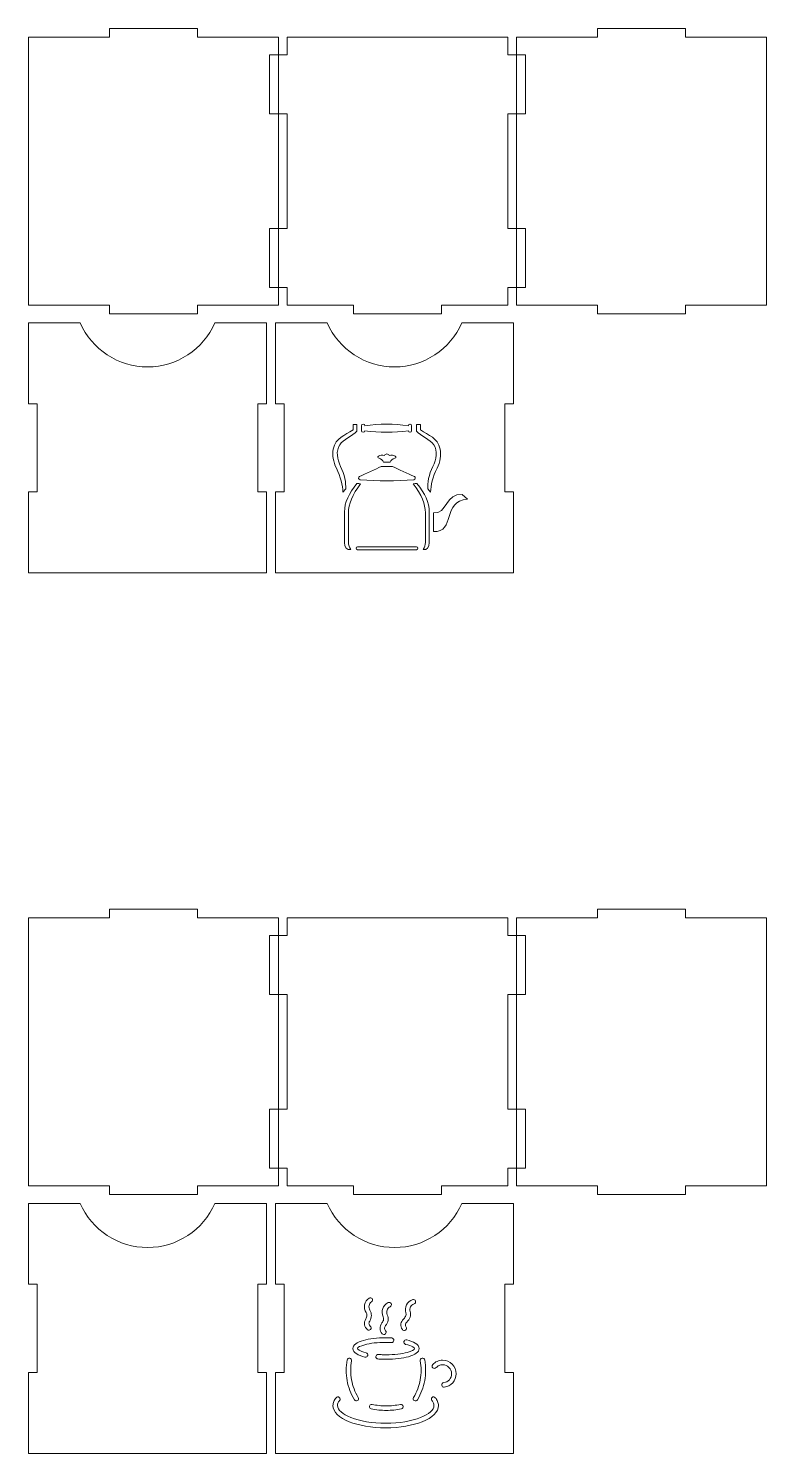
# Model space of a CAD drawing. Header units: millimetres. Extents: x -588 to 588, y -242 to 242.
# Drawn here: x 337.1 to 588.1, y -242.1 to 242.1 of the extents above; entities that cross this region are included whole.
import ezdxf

# ---------------------------------------------------------------- set-up
doc = ezdxf.new("R2010")
doc.units = ezdxf.units.MM
doc.header["$MEASUREMENT"] = 0
doc.layers.add('Layer 1', color=7, linetype='Continuous')

msp = doc.modelspace()

# ---------------------------------------------------------------- linework, layer by layer
at = {"layer": 'Layer 1', "color": 250, "lineweight": 20}
for points, knots in [([(419.1223, 154.1297), (419.1223, 154.1297), (419.1223, 174.1297), (419.1223, 174.1297), (419.1223, 174.1297), (419.1223, 174.1297), (422.1223, 174.1297), (422.1223, 174.1297), (422.1223, 174.1297), (422.1223, 174.1297), (422.1223, 213.1297), (422.1223, 213.1297), (422.1223, 213.1297), (422.1223, 213.1297), (419.1223, 213.1297), (419.1223, 213.1297), (419.1223, 213.1297), (419.1223, 213.1297), (419.1223, 233.1297), (419.1223, 233.1297), (419.1223, 233.1297), (419.1223, 233.1297), (422.1223, 233.1297), (422.1223, 233.1297), (422.1223, 233.1297), (422.1223, 233.1297), (422.1223, 239.1297), (422.1223, 239.1297), (422.1223, 239.1297), (422.1223, 239.1297), (394.6223, 239.1297), (394.6223, 239.1297), (394.6223, 239.1297), (394.6223, 239.1297), (394.6223, 242.1297), (394.6223, 242.1297), (394.6223, 242.1297), (394.6223, 242.1297), (364.6223, 242.1297), (364.6223, 242.1297), (364.6223, 242.1297), (364.6223, 242.1297), (364.6223, 239.1297), (364.6223, 239.1297), (364.6223, 239.1297), (364.6223, 239.1297), (337.1223, 239.1297), (337.1223, 239.1297), (337.1223, 239.1297), (337.1223, 239.1297), (337.1223, 148.1297), (337.1223, 148.1297), (337.1223, 148.1297), (337.1223, 148.1297), (364.6223, 148.1297), (364.6223, 148.1297), (364.6223, 148.1297), (364.6223, 148.1297), (364.6223, 145.1297), (364.6223, 145.1297), (364.6223, 145.1297), (364.6223, 145.1297), (394.6223, 145.1297), (394.6223, 145.1297), (394.6223, 145.1297), (394.6223, 145.1297), (394.6223, 148.1297), (394.6223, 148.1297), (394.6223, 148.1297), (394.6223, 148.1297), (422.1223, 148.1297), (422.1223, 148.1297), (422.1223, 148.1297), (422.1223, 148.1297), (422.1223, 154.1297), (422.1223, 154.1297), (422.1223, 154.1297), (422.1223, 154.1297), (419.1223, 154.1297), (419.1223, 154.1297)], [0, 0, 0, 0, 0.04761905, 0.04761905, 0.04761905, 0.04761905, 0.0952381, 0.0952381, 0.0952381, 0.0952381, 0.14285714, 0.14285714, 0.14285714, 0.14285714, 0.19047619, 0.19047619, 0.19047619, 0.19047619, 0.23809524, 0.23809524, 0.23809524, 0.23809524, 0.28571429, 0.28571429, 0.28571429, 0.28571429, 0.33333333, 0.33333333, 0.33333333, 0.33333333, 0.38095238, 0.38095238, 0.38095238, 0.38095238, 0.42857143, 0.42857143, 0.42857143, 0.42857143, 0.47619048, 0.47619048, 0.47619048, 0.47619048, 0.52380952, 0.52380952, 0.52380952, 0.52380952, 0.57142857, 0.57142857, 0.57142857, 0.57142857, 0.61904762, 0.61904762, 0.61904762, 0.61904762, 0.66666667, 0.66666667, 0.66666667, 0.66666667, 0.71428571, 0.71428571, 0.71428571, 0.71428571, 0.76190476, 0.76190476, 0.76190476, 0.76190476, 0.80952381, 0.80952381, 0.80952381, 0.80952381, 0.85714286, 0.85714286, 0.85714286, 0.85714286, 0.9047619, 0.9047619, 0.9047619, 0.9047619, 1, 1, 1, 1]), ([(506.1223, 154.1297), (506.1223, 154.1297), (506.1223, 174.1297), (506.1223, 174.1297), (506.1223, 174.1297), (506.1223, 174.1297), (503.1223, 174.1297), (503.1223, 174.1297), (503.1223, 174.1297), (503.1223, 174.1297), (503.1223, 213.1297), (503.1223, 213.1297), (503.1223, 213.1297), (503.1223, 213.1297), (506.1223, 213.1297), (506.1223, 213.1297), (506.1223, 213.1297), (506.1223, 213.1297), (506.1223, 233.1297), (506.1223, 233.1297), (506.1223, 233.1297), (506.1223, 233.1297), (503.1223, 233.1297), (503.1223, 233.1297), (503.1223, 233.1297), (503.1223, 233.1297), (503.1223, 239.1297), (503.1223, 239.1297), (503.1223, 239.1297), (503.1223, 239.1297), (530.6223, 239.1297), (530.6223, 239.1297), (530.6223, 239.1297), (530.6223, 239.1297), (530.6223, 242.1297), (530.6223, 242.1297), (530.6223, 242.1297), (530.6223, 242.1297), (560.6223, 242.1297), (560.6223, 242.1297), (560.6223, 242.1297), (560.6223, 242.1297), (560.6223, 239.1297), (560.6223, 239.1297), (560.6223, 239.1297), (560.6223, 239.1297), (588.1223, 239.1297), (588.1223, 239.1297), (588.1223, 239.1297), (588.1223, 239.1297), (588.1223, 148.1297), (588.1223, 148.1297), (588.1223, 148.1297), (588.1223, 148.1297), (560.6223, 148.1297), (560.6223, 148.1297), (560.6223, 148.1297), (560.6223, 148.1297), (560.6223, 145.1297), (560.6223, 145.1297), (560.6223, 145.1297), (560.6223, 145.1297), (530.6223, 145.1297), (530.6223, 145.1297), (530.6223, 145.1297), (530.6223, 145.1297), (530.6223, 148.1297), (530.6223, 148.1297), (530.6223, 148.1297), (530.6223, 148.1297), (503.1223, 148.1297), (503.1223, 148.1297), (503.1223, 148.1297), (503.1223, 148.1297), (503.1223, 154.1297), (503.1223, 154.1297), (503.1223, 154.1297), (503.1223, 154.1297), (506.1223, 154.1297), (506.1223, 154.1297)], [0, 0, 0, 0, 0.04761905, 0.04761905, 0.04761905, 0.04761905, 0.0952381, 0.0952381, 0.0952381, 0.0952381, 0.14285714, 0.14285714, 0.14285714, 0.14285714, 0.19047619, 0.19047619, 0.19047619, 0.19047619, 0.23809524, 0.23809524, 0.23809524, 0.23809524, 0.28571429, 0.28571429, 0.28571429, 0.28571429, 0.33333333, 0.33333333, 0.33333333, 0.33333333, 0.38095238, 0.38095238, 0.38095238, 0.38095238, 0.42857143, 0.42857143, 0.42857143, 0.42857143, 0.47619048, 0.47619048, 0.47619048, 0.47619048, 0.52380952, 0.52380952, 0.52380952, 0.52380952, 0.57142857, 0.57142857, 0.57142857, 0.57142857, 0.61904762, 0.61904762, 0.61904762, 0.61904762, 0.66666667, 0.66666667, 0.66666667, 0.66666667, 0.71428571, 0.71428571, 0.71428571, 0.71428571, 0.76190476, 0.76190476, 0.76190476, 0.76190476, 0.80952381, 0.80952381, 0.80952381, 0.80952381, 0.85714286, 0.85714286, 0.85714286, 0.85714286, 0.9047619, 0.9047619, 0.9047619, 0.9047619, 1, 1, 1, 1]), ([(500.1223, 239.1297), (500.1223, 239.1297), (425.1223, 239.1297), (425.1223, 239.1297), (425.1223, 239.1297), (425.1223, 239.1297), (425.1223, 233.1297), (425.1223, 233.1297), (425.1223, 233.1297), (425.1223, 233.1297), (422.1223, 233.1297), (422.1223, 233.1297), (422.1223, 233.1297), (422.1223, 233.1297), (422.1223, 213.1297), (422.1223, 213.1297), (422.1223, 213.1297), (422.1223, 213.1297), (425.1223, 213.1297), (425.1223, 213.1297), (425.1223, 213.1297), (425.1223, 213.1297), (425.1223, 174.1297), (425.1223, 174.1297), (425.1223, 174.1297), (425.1223, 174.1297), (422.1223, 174.1297), (422.1223, 174.1297), (422.1223, 174.1297), (422.1223, 174.1297), (422.1223, 154.1297), (422.1223, 154.1297), (422.1223, 154.1297), (422.1223, 154.1297), (425.1223, 154.1297), (425.1223, 154.1297), (425.1223, 154.1297), (425.1223, 154.1297), (425.1223, 148.1297), (425.1223, 148.1297), (425.1223, 148.1297), (425.1223, 148.1297), (447.6223, 148.1297), (447.6223, 148.1297), (447.6223, 148.1297), (447.6223, 148.1297), (447.6223, 145.1297), (447.6223, 145.1297), (447.6223, 145.1297), (447.6223, 145.1297), (477.6223, 145.1297), (477.6223, 145.1297), (477.6223, 145.1297), (477.6223, 145.1297), (477.6223, 148.1297), (477.6223, 148.1297), (477.6223, 148.1297), (477.6223, 148.1297), (500.1223, 148.1297), (500.1223, 148.1297), (500.1223, 148.1297), (500.1223, 148.1297), (500.1223, 154.1297), (500.1223, 154.1297), (500.1223, 154.1297), (500.1223, 154.1297), (503.1223, 154.1297), (503.1223, 154.1297), (503.1223, 154.1297), (503.1223, 154.1297), (503.1223, 174.1297), (503.1223, 174.1297), (503.1223, 174.1297), (503.1223, 174.1297), (500.1223, 174.1297), (500.1223, 174.1297), (500.1223, 174.1297), (500.1223, 174.1297), (500.1223, 213.1297), (500.1223, 213.1297), (500.1223, 213.1297), (500.1223, 213.1297), (503.1223, 213.1297), (503.1223, 213.1297), (503.1223, 213.1297), (503.1223, 213.1297), (503.1223, 233.1297), (503.1223, 233.1297), (503.1223, 233.1297), (503.1223, 233.1297), (500.1223, 233.1297), (500.1223, 233.1297), (500.1223, 233.1297), (500.1223, 233.1297), (500.1223, 239.1297), (500.1223, 239.1297)], [0, 0, 0, 0, 0.04, 0.04, 0.04, 0.04, 0.08, 0.08, 0.08, 0.08, 0.12, 0.12, 0.12, 0.12, 0.16, 0.16, 0.16, 0.16, 0.2, 0.2, 0.2, 0.2, 0.24, 0.24, 0.24, 0.24, 0.28, 0.28, 0.28, 0.28, 0.32, 0.32, 0.32, 0.32, 0.36, 0.36, 0.36, 0.36, 0.4, 0.4, 0.4, 0.4, 0.44, 0.44, 0.44, 0.44, 0.48, 0.48, 0.48, 0.48, 0.52, 0.52, 0.52, 0.52, 0.56, 0.56, 0.56, 0.56, 0.6, 0.6, 0.6, 0.6, 0.64, 0.64, 0.64, 0.64, 0.68, 0.68, 0.68, 0.68, 0.72, 0.72, 0.72, 0.72, 0.76, 0.76, 0.76, 0.76, 0.8, 0.8, 0.8, 0.8, 0.84, 0.84, 0.84, 0.84, 0.88, 0.88, 0.88, 0.88, 0.92, 0.92, 0.92, 0.92, 1, 1, 1, 1]), ([(415.1223, 114.6297), (415.1223, 114.6297), (415.1223, 84.6297), (415.1223, 84.6297), (415.1223, 84.6297), (415.1223, 84.6297), (418.1223, 84.6297), (418.1223, 84.6297), (418.1223, 84.6297), (418.1223, 84.6297), (418.1223, 57.1297), (418.1223, 57.1297), (418.1223, 57.1297), (418.1223, 57.1297), (337.1223, 57.1297), (337.1223, 57.1297), (337.1223, 57.1297), (337.1223, 57.1297), (337.1223, 84.6297), (337.1223, 84.6297), (337.1223, 84.6297), (337.1223, 84.6297), (340.1223, 84.6297), (340.1223, 84.6297), (340.1223, 84.6297), (340.1223, 84.6297), (340.1223, 114.6297), (340.1223, 114.6297), (340.1223, 114.6297), (340.1223, 114.6297), (337.1223, 114.6297), (337.1223, 114.6297), (337.1223, 114.6297), (337.1223, 114.6297), (337.1223, 142.1297), (337.1223, 142.1297), (337.1223, 142.1297), (337.1223, 142.1297), (354.7094, 142.1297), (354.7094, 142.1297), (354.7094, 142.1297), (358.6856, 133.019), (367.6817, 127.1297), (377.6223, 127.1297), (377.6223, 127.1297), (387.5629, 127.1297), (396.559, 133.019), (400.5352, 142.1297), (400.5352, 142.1297), (400.5352, 142.1297), (418.1223, 142.1297), (418.1223, 142.1297), (418.1223, 142.1297), (418.1223, 142.1297), (418.1223, 114.6297), (418.1223, 114.6297), (418.1223, 114.6297), (418.1223, 114.6297), (415.1223, 114.6297), (415.1223, 114.6297)], [0, 0, 0, 0, 0.0625, 0.0625, 0.0625, 0.0625, 0.125, 0.125, 0.125, 0.125, 0.1875, 0.1875, 0.1875, 0.1875, 0.25, 0.25, 0.25, 0.25, 0.3125, 0.3125, 0.3125, 0.3125, 0.375, 0.375, 0.375, 0.375, 0.4375, 0.4375, 0.4375, 0.4375, 0.5, 0.5, 0.5, 0.5, 0.5625, 0.5625, 0.5625, 0.5625, 0.625, 0.625, 0.625, 0.625, 0.6875, 0.6875, 0.6875, 0.6875, 0.75, 0.75, 0.75, 0.75, 0.8125, 0.8125, 0.8125, 0.8125, 0.875, 0.875, 0.875, 0.875, 1, 1, 1, 1]), ([(424.1223, 84.6297), (424.1223, 84.6297), (424.1223, 114.6297), (424.1223, 114.6297), (424.1223, 114.6297), (424.1223, 114.6297), (421.1223, 114.6297), (421.1223, 114.6297), (421.1223, 114.6297), (421.1223, 114.6297), (421.1223, 142.1297), (421.1223, 142.1297), (421.1223, 142.1297), (421.1223, 142.1297), (438.7094, 142.1297), (438.7094, 142.1297), (438.7094, 142.1297), (442.6856, 133.019), (451.6817, 127.1297), (461.6223, 127.1297), (461.6223, 127.1297), (471.5629, 127.1297), (480.559, 133.019), (484.5352, 142.1297), (484.5352, 142.1297), (484.5352, 142.1297), (502.1223, 142.1297), (502.1223, 142.1297), (502.1223, 142.1297), (502.1223, 142.1297), (502.1223, 114.6297), (502.1223, 114.6297), (502.1223, 114.6297), (502.1223, 114.6297), (499.1223, 114.6297), (499.1223, 114.6297), (499.1223, 114.6297), (499.1223, 114.6297), (499.1223, 84.6297), (499.1223, 84.6297), (499.1223, 84.6297), (499.1223, 84.6297), (502.1223, 84.6297), (502.1223, 84.6297), (502.1223, 84.6297), (502.1223, 84.6297), (502.1223, 57.1297), (502.1223, 57.1297), (502.1223, 57.1297), (502.1223, 57.1297), (421.1223, 57.1297), (421.1223, 57.1297), (421.1223, 57.1297), (421.1223, 57.1297), (421.1223, 84.6297), (421.1223, 84.6297), (421.1223, 84.6297), (421.1223, 84.6297), (424.1223, 84.6297), (424.1223, 84.6297)], [0, 0, 0, 0, 0.0625, 0.0625, 0.0625, 0.0625, 0.125, 0.125, 0.125, 0.125, 0.1875, 0.1875, 0.1875, 0.1875, 0.25, 0.25, 0.25, 0.25, 0.3125, 0.3125, 0.3125, 0.3125, 0.375, 0.375, 0.375, 0.375, 0.4375, 0.4375, 0.4375, 0.4375, 0.5, 0.5, 0.5, 0.5, 0.5625, 0.5625, 0.5625, 0.5625, 0.625, 0.625, 0.625, 0.625, 0.6875, 0.6875, 0.6875, 0.6875, 0.75, 0.75, 0.75, 0.75, 0.8125, 0.8125, 0.8125, 0.8125, 0.875, 0.875, 0.875, 0.875, 1, 1, 1, 1]), ([(448.8278, 107.5278), (448.8278, 107.5278), (447.5178, 107.5278), (447.5178, 107.5278), (447.5178, 107.5278), (447.5178, 107.5278), (447.5178, 105.7968), (447.5178, 105.7968), (447.5178, 105.7968), (444.7484, 103.7179), (441.6305, 103.2321), (440.7828, 99.1929), (440.7828, 99.1929), (440.357, 97.1637), (440.7581, 94.8323), (441.8412, 92.718), (441.8412, 92.718), (443.361, 89.7513), (443.9443, 86.9477), (444.0452, 84.5256), (444.0452, 84.5256), (444.0452, 84.5256), (445.0018, 85.6952), (445.0018, 85.6952), (445.0018, 85.6952), (445.1616, 87.6185), (444.6478, 90.5262), (443.2709, 93.3159), (443.2709, 93.3159), (442.0678, 95.7533), (441.6308, 98.4951), (442.9548, 100.6458), (442.9548, 100.6458), (444.0883, 102.4872), (447.4045, 103.7003), (448.8278, 105.2614), (448.8278, 105.2614), (448.8278, 105.2614), (448.8278, 107.5278), (448.8278, 107.5278)], [0, 0, 0, 0, 0.09090909, 0.09090909, 0.09090909, 0.09090909, 0.18181818, 0.18181818, 0.18181818, 0.18181818, 0.27272727, 0.27272727, 0.27272727, 0.27272727, 0.36363636, 0.36363636, 0.36363636, 0.36363636, 0.45454545, 0.45454545, 0.45454545, 0.45454545, 0.54545455, 0.54545455, 0.54545455, 0.54545455, 0.63636364, 0.63636364, 0.63636364, 0.63636364, 0.72727273, 0.72727273, 0.72727273, 0.72727273, 0.81818182, 0.81818182, 0.81818182, 0.81818182, 1, 1, 1, 1]), ([(451.5099, 107.1536), (451.5056, 107.4309), (451.2774, 107.6564), (450.9992, 107.6564), (450.9992, 107.6564), (450.9992, 107.6564), (450.8979, 107.6564), (450.8979, 107.6564), (450.8979, 107.6564), (450.6169, 107.6564), (450.3871, 107.4265), (450.3871, 107.1455), (450.3871, 107.1455), (450.3871, 107.1455), (450.3871, 105.415), (450.3871, 105.415), (450.3871, 105.415), (450.3871, 105.134), (450.6169, 104.9041), (450.8979, 104.9041), (450.8979, 104.9041), (450.8979, 104.9041), (450.9992, 104.9041), (450.9992, 104.9041), (450.9992, 104.9041), (451.2774, 104.9041), (451.5056, 105.1297), (451.51, 105.407), (451.51, 105.407), (456.422, 104.7365), (461.4025, 104.7365), (466.3146, 105.407), (466.3146, 105.407), (466.3189, 105.1297), (466.5471, 104.9041), (466.8253, 104.9041), (466.8253, 104.9041), (466.8253, 104.9041), (466.9266, 104.9041), (466.9266, 104.9041), (466.9266, 104.9041), (467.2075, 104.9041), (467.4374, 105.134), (467.4374, 105.415), (467.4374, 105.415), (467.4374, 105.415), (467.4374, 107.1455), (467.4374, 107.1455), (467.4374, 107.1455), (467.4374, 107.4265), (467.2075, 107.6564), (466.9266, 107.6564), (466.9266, 107.6564), (466.9266, 107.6564), (466.8253, 107.6564), (466.8253, 107.6564), (466.8253, 107.6564), (466.5471, 107.6564), (466.3189, 107.4309), (466.3145, 107.1536), (466.3145, 107.1536), (461.4025, 107.824), (456.422, 107.824), (451.5099, 107.1536)], [0, 0, 0, 0, 0.05882353, 0.05882353, 0.05882353, 0.05882353, 0.11764706, 0.11764706, 0.11764706, 0.11764706, 0.17647059, 0.17647059, 0.17647059, 0.17647059, 0.23529412, 0.23529412, 0.23529412, 0.23529412, 0.29411765, 0.29411765, 0.29411765, 0.29411765, 0.35294118, 0.35294118, 0.35294118, 0.35294118, 0.41176471, 0.41176471, 0.41176471, 0.41176471, 0.47058824, 0.47058824, 0.47058824, 0.47058824, 0.52941176, 0.52941176, 0.52941176, 0.52941176, 0.58823529, 0.58823529, 0.58823529, 0.58823529, 0.64705882, 0.64705882, 0.64705882, 0.64705882, 0.70588235, 0.70588235, 0.70588235, 0.70588235, 0.76470588, 0.76470588, 0.76470588, 0.76470588, 0.82352941, 0.82352941, 0.82352941, 0.82352941, 0.88235294, 0.88235294, 0.88235294, 0.88235294, 1, 1, 1, 1]), ([(469.0878, 107.5278), (469.0878, 107.5278), (469.0878, 105.2614), (469.0878, 105.2614), (469.0878, 105.2614), (470.5111, 103.7003), (473.8273, 102.4872), (474.9608, 100.6458), (474.9608, 100.6458), (476.2847, 98.4951), (475.8477, 95.7533), (474.6447, 93.3159), (474.6447, 93.3159), (473.2677, 90.5262), (472.7539, 87.6185), (472.9137, 85.6952), (472.9137, 85.6952), (472.9137, 85.6952), (473.8703, 84.5256), (473.8703, 84.5256), (473.8703, 84.5256), (473.9712, 86.9477), (474.5546, 89.7513), (476.0743, 92.718), (476.0743, 92.718), (477.1574, 94.8323), (477.5585, 97.1637), (477.1327, 99.1929), (477.1327, 99.1929), (476.285, 103.2321), (473.1671, 103.7179), (470.3977, 105.7968), (470.3977, 105.7968), (470.3977, 105.7968), (470.3977, 107.5278), (470.3977, 107.5278), (470.3977, 107.5278), (470.3977, 107.5278), (469.0878, 107.5278), (469.0878, 107.5278)], [0, 0, 0, 0, 0.09090909, 0.09090909, 0.09090909, 0.09090909, 0.18181818, 0.18181818, 0.18181818, 0.18181818, 0.27272727, 0.27272727, 0.27272727, 0.27272727, 0.36363636, 0.36363636, 0.36363636, 0.36363636, 0.45454545, 0.45454545, 0.45454545, 0.45454545, 0.54545455, 0.54545455, 0.54545455, 0.54545455, 0.63636364, 0.63636364, 0.63636364, 0.63636364, 0.72727273, 0.72727273, 0.72727273, 0.72727273, 0.81818182, 0.81818182, 0.81818182, 0.81818182, 1, 1, 1, 1]), ([(461.8233, 96.804), (461.2828, 97.1936), (460.6548, 97.3186), (459.7855, 96.9912), (459.7855, 96.9912), (459.6789, 97.3261), (459.3677, 97.5536), (459.0162, 97.5536), (459.0162, 97.5536), (458.6646, 97.5536), (458.3534, 97.3261), (458.2468, 96.9912), (458.2468, 96.9912), (457.3775, 97.3186), (456.7495, 97.1936), (456.2091, 96.804), (456.2091, 96.804), (455.8108, 96.5169), (455.7982, 96.3286), (456.3339, 96.1179), (456.3339, 96.1179), (457.0908, 95.82), (457.6213, 95.3942), (457.8924, 94.7521), (457.8924, 94.7521), (457.8924, 94.7521), (460.1495, 94.7521), (460.1495, 94.7521), (460.1495, 94.7521), (460.4249, 95.3769), (460.9545, 95.8251), (461.6985, 96.1179), (461.6985, 96.1179), (462.2341, 96.3286), (462.2215, 96.5169), (461.8233, 96.804)], [0, 0, 0, 0, 0.1, 0.1, 0.1, 0.1, 0.2, 0.2, 0.2, 0.2, 0.3, 0.3, 0.3, 0.3, 0.4, 0.4, 0.4, 0.4, 0.5, 0.5, 0.5, 0.5, 0.6, 0.6, 0.6, 0.6, 0.7, 0.7, 0.7, 0.7, 0.8, 0.8, 0.8, 0.8, 1, 1, 1, 1]), ([(468.3557, 89.8762), (466.2862, 90.8156), (462.8455, 92.3432), (460.9354, 93.3174), (460.9354, 93.3174), (460.9354, 93.3174), (457.1065, 93.3174), (457.1065, 93.3174), (457.1065, 93.3174), (455.1964, 92.3432), (451.7557, 90.8156), (449.6862, 89.8762), (449.6862, 89.8762), (449.155, 89.6351), (449.3304, 88.8284), (449.9115, 88.7779), (449.9115, 88.7779), (455.9614, 88.2515), (462.0805, 88.2515), (468.1304, 88.7779), (468.1304, 88.7779), (468.7115, 88.8284), (468.8869, 89.6351), (468.3557, 89.8762)], [0, 0, 0, 0, 0.14285714, 0.14285714, 0.14285714, 0.14285714, 0.28571429, 0.28571429, 0.28571429, 0.28571429, 0.42857143, 0.42857143, 0.42857143, 0.42857143, 0.57142857, 0.57142857, 0.57142857, 0.57142857, 0.71428571, 0.71428571, 0.71428571, 0.71428571, 1, 1, 1, 1]), ([(448.8424, 87.5563), (446.0765, 84.1724), (444.6007, 80.9569), (444.6007, 77.9084), (444.6007, 77.9084), (444.6007, 77.9084), (444.6007, 67.512), (444.6007, 67.512), (444.6007, 67.512), (444.6007, 65.741), (445.4001, 64.9186), (446.7216, 65.0376), (446.7216, 65.0376), (446.2219, 65.8346), (445.9315, 66.6592), (445.9315, 67.512), (445.9315, 67.512), (445.9315, 67.512), (445.9315, 77.5758), (445.9315, 77.5758), (445.9315, 77.5758), (445.9315, 80.3985), (447.2849, 83.7967), (450.0693, 87.39), (450.0693, 87.39), (449.6251, 87.4409), (449.2161, 87.4963), (448.8424, 87.5563)], [0, 0, 0, 0, 0.125, 0.125, 0.125, 0.125, 0.25, 0.25, 0.25, 0.25, 0.375, 0.375, 0.375, 0.375, 0.5, 0.5, 0.5, 0.5, 0.625, 0.625, 0.625, 0.625, 0.75, 0.75, 0.75, 0.75, 1, 1, 1, 1]), ([(472.1102, 77.5758), (472.1102, 77.5758), (472.1102, 67.512), (472.1102, 67.512), (472.1102, 67.512), (472.1102, 66.6592), (471.8199, 65.8346), (471.3202, 65.0376), (471.3202, 65.0376), (472.6416, 64.9186), (473.441, 65.741), (473.441, 67.512), (473.441, 67.512), (473.441, 67.512), (473.441, 77.9084), (473.441, 77.9084), (473.441, 77.9084), (473.441, 80.9569), (471.9652, 84.1724), (469.1993, 87.5563), (469.1993, 87.5563), (468.8256, 87.4963), (468.4167, 87.4409), (467.9725, 87.39), (467.9725, 87.39), (470.7568, 83.7967), (472.1102, 80.3985), (472.1102, 77.5758)], [0, 0, 0, 0, 0.125, 0.125, 0.125, 0.125, 0.25, 0.25, 0.25, 0.25, 0.375, 0.375, 0.375, 0.375, 0.5, 0.5, 0.5, 0.5, 0.625, 0.625, 0.625, 0.625, 0.75, 0.75, 0.75, 0.75, 1, 1, 1, 1]), ([(484.6275, 83.7512), (479.1281, 84.4411), (479.4156, 76.938), (474.8548, 77.5133), (474.8548, 77.5133), (474.8548, 77.5133), (474.8548, 71.1715), (474.8548, 71.1715), (474.8548, 71.1715), (482.474, 70.74), (477.6194, 81.595), (486.4781, 82.2333), (486.4781, 82.2333), (486.4781, 82.2333), (484.6275, 83.7512), (484.6275, 83.7512)], [0, 0, 0, 0, 0.2, 0.2, 0.2, 0.2, 0.4, 0.4, 0.4, 0.4, 0.6, 0.6, 0.6, 0.6, 1, 1, 1, 1]), ([(449.0023, 65.9527), (448.743, 65.9527), (448.5308, 65.7405), (448.5308, 65.4812), (448.5308, 65.4812), (448.5308, 65.4812), (448.5308, 65.4678), (448.5308, 65.4678), (448.5308, 65.4678), (448.5308, 65.2084), (448.743, 64.9962), (449.0023, 64.9962), (449.0023, 64.9962), (449.0023, 64.9962), (469.0396, 64.9962), (469.0396, 64.9962), (469.0396, 64.9962), (469.2989, 64.9962), (469.5111, 65.2084), (469.5111, 65.4678), (469.5111, 65.4678), (469.5111, 65.4678), (469.5111, 65.4812), (469.5111, 65.4812), (469.5111, 65.4812), (469.5111, 65.7405), (469.2989, 65.9527), (469.0396, 65.9527), (469.0396, 65.9527), (469.0396, 65.9527), (449.0023, 65.9527), (449.0023, 65.9527)], [0, 0, 0, 0, 0.11111111, 0.11111111, 0.11111111, 0.11111111, 0.22222222, 0.22222222, 0.22222222, 0.22222222, 0.33333333, 0.33333333, 0.33333333, 0.33333333, 0.44444444, 0.44444444, 0.44444444, 0.44444444, 0.55555556, 0.55555556, 0.55555556, 0.55555556, 0.66666667, 0.66666667, 0.66666667, 0.66666667, 0.77777778, 0.77777778, 0.77777778, 0.77777778, 1, 1, 1, 1]), ([(419.1223, -145.1297), (419.1223, -145.1297), (419.1223, -125.1297), (419.1223, -125.1297), (419.1223, -125.1297), (419.1223, -125.1297), (422.1223, -125.1297), (422.1223, -125.1297), (422.1223, -125.1297), (422.1223, -125.1297), (422.1223, -86.1297), (422.1223, -86.1297), (422.1223, -86.1297), (422.1223, -86.1297), (419.1223, -86.1297), (419.1223, -86.1297), (419.1223, -86.1297), (419.1223, -86.1297), (419.1223, -66.1297), (419.1223, -66.1297), (419.1223, -66.1297), (419.1223, -66.1297), (422.1223, -66.1297), (422.1223, -66.1297), (422.1223, -66.1297), (422.1223, -66.1297), (422.1223, -60.1297), (422.1223, -60.1297), (422.1223, -60.1297), (422.1223, -60.1297), (394.6223, -60.1297), (394.6223, -60.1297), (394.6223, -60.1297), (394.6223, -60.1297), (394.6223, -57.1297), (394.6223, -57.1297), (394.6223, -57.1297), (394.6223, -57.1297), (364.6223, -57.1297), (364.6223, -57.1297), (364.6223, -57.1297), (364.6223, -57.1297), (364.6223, -60.1297), (364.6223, -60.1297), (364.6223, -60.1297), (364.6223, -60.1297), (337.1223, -60.1297), (337.1223, -60.1297), (337.1223, -60.1297), (337.1223, -60.1297), (337.1223, -151.1297), (337.1223, -151.1297), (337.1223, -151.1297), (337.1223, -151.1297), (364.6223, -151.1297), (364.6223, -151.1297), (364.6223, -151.1297), (364.6223, -151.1297), (364.6223, -154.1297), (364.6223, -154.1297), (364.6223, -154.1297), (364.6223, -154.1297), (394.6223, -154.1297), (394.6223, -154.1297), (394.6223, -154.1297), (394.6223, -154.1297), (394.6223, -151.1297), (394.6223, -151.1297), (394.6223, -151.1297), (394.6223, -151.1297), (422.1223, -151.1297), (422.1223, -151.1297), (422.1223, -151.1297), (422.1223, -151.1297), (422.1223, -145.1297), (422.1223, -145.1297), (422.1223, -145.1297), (422.1223, -145.1297), (419.1223, -145.1297), (419.1223, -145.1297)], [0, 0, 0, 0, 0.04761905, 0.04761905, 0.04761905, 0.04761905, 0.0952381, 0.0952381, 0.0952381, 0.0952381, 0.14285714, 0.14285714, 0.14285714, 0.14285714, 0.19047619, 0.19047619, 0.19047619, 0.19047619, 0.23809524, 0.23809524, 0.23809524, 0.23809524, 0.28571429, 0.28571429, 0.28571429, 0.28571429, 0.33333333, 0.33333333, 0.33333333, 0.33333333, 0.38095238, 0.38095238, 0.38095238, 0.38095238, 0.42857143, 0.42857143, 0.42857143, 0.42857143, 0.47619048, 0.47619048, 0.47619048, 0.47619048, 0.52380952, 0.52380952, 0.52380952, 0.52380952, 0.57142857, 0.57142857, 0.57142857, 0.57142857, 0.61904762, 0.61904762, 0.61904762, 0.61904762, 0.66666667, 0.66666667, 0.66666667, 0.66666667, 0.71428571, 0.71428571, 0.71428571, 0.71428571, 0.76190476, 0.76190476, 0.76190476, 0.76190476, 0.80952381, 0.80952381, 0.80952381, 0.80952381, 0.85714286, 0.85714286, 0.85714286, 0.85714286, 0.9047619, 0.9047619, 0.9047619, 0.9047619, 1, 1, 1, 1]), ([(506.1223, -145.1297), (506.1223, -145.1297), (506.1223, -125.1297), (506.1223, -125.1297), (506.1223, -125.1297), (506.1223, -125.1297), (503.1223, -125.1297), (503.1223, -125.1297), (503.1223, -125.1297), (503.1223, -125.1297), (503.1223, -86.1297), (503.1223, -86.1297), (503.1223, -86.1297), (503.1223, -86.1297), (506.1223, -86.1297), (506.1223, -86.1297), (506.1223, -86.1297), (506.1223, -86.1297), (506.1223, -66.1297), (506.1223, -66.1297), (506.1223, -66.1297), (506.1223, -66.1297), (503.1223, -66.1297), (503.1223, -66.1297), (503.1223, -66.1297), (503.1223, -66.1297), (503.1223, -60.1297), (503.1223, -60.1297), (503.1223, -60.1297), (503.1223, -60.1297), (530.6223, -60.1297), (530.6223, -60.1297), (530.6223, -60.1297), (530.6223, -60.1297), (530.6223, -57.1297), (530.6223, -57.1297), (530.6223, -57.1297), (530.6223, -57.1297), (560.6223, -57.1297), (560.6223, -57.1297), (560.6223, -57.1297), (560.6223, -57.1297), (560.6223, -60.1297), (560.6223, -60.1297), (560.6223, -60.1297), (560.6223, -60.1297), (588.1223, -60.1297), (588.1223, -60.1297), (588.1223, -60.1297), (588.1223, -60.1297), (588.1223, -151.1297), (588.1223, -151.1297), (588.1223, -151.1297), (588.1223, -151.1297), (560.6223, -151.1297), (560.6223, -151.1297), (560.6223, -151.1297), (560.6223, -151.1297), (560.6223, -154.1297), (560.6223, -154.1297), (560.6223, -154.1297), (560.6223, -154.1297), (530.6223, -154.1297), (530.6223, -154.1297), (530.6223, -154.1297), (530.6223, -154.1297), (530.6223, -151.1297), (530.6223, -151.1297), (530.6223, -151.1297), (530.6223, -151.1297), (503.1223, -151.1297), (503.1223, -151.1297), (503.1223, -151.1297), (503.1223, -151.1297), (503.1223, -145.1297), (503.1223, -145.1297), (503.1223, -145.1297), (503.1223, -145.1297), (506.1223, -145.1297), (506.1223, -145.1297)], [0, 0, 0, 0, 0.04761905, 0.04761905, 0.04761905, 0.04761905, 0.0952381, 0.0952381, 0.0952381, 0.0952381, 0.14285714, 0.14285714, 0.14285714, 0.14285714, 0.19047619, 0.19047619, 0.19047619, 0.19047619, 0.23809524, 0.23809524, 0.23809524, 0.23809524, 0.28571429, 0.28571429, 0.28571429, 0.28571429, 0.33333333, 0.33333333, 0.33333333, 0.33333333, 0.38095238, 0.38095238, 0.38095238, 0.38095238, 0.42857143, 0.42857143, 0.42857143, 0.42857143, 0.47619048, 0.47619048, 0.47619048, 0.47619048, 0.52380952, 0.52380952, 0.52380952, 0.52380952, 0.57142857, 0.57142857, 0.57142857, 0.57142857, 0.61904762, 0.61904762, 0.61904762, 0.61904762, 0.66666667, 0.66666667, 0.66666667, 0.66666667, 0.71428571, 0.71428571, 0.71428571, 0.71428571, 0.76190476, 0.76190476, 0.76190476, 0.76190476, 0.80952381, 0.80952381, 0.80952381, 0.80952381, 0.85714286, 0.85714286, 0.85714286, 0.85714286, 0.9047619, 0.9047619, 0.9047619, 0.9047619, 1, 1, 1, 1]), ([(500.1223, -60.1297), (500.1223, -60.1297), (425.1223, -60.1297), (425.1223, -60.1297), (425.1223, -60.1297), (425.1223, -60.1297), (425.1223, -66.1297), (425.1223, -66.1297), (425.1223, -66.1297), (425.1223, -66.1297), (422.1223, -66.1297), (422.1223, -66.1297), (422.1223, -66.1297), (422.1223, -66.1297), (422.1223, -86.1297), (422.1223, -86.1297), (422.1223, -86.1297), (422.1223, -86.1297), (425.1223, -86.1297), (425.1223, -86.1297), (425.1223, -86.1297), (425.1223, -86.1297), (425.1223, -125.1297), (425.1223, -125.1297), (425.1223, -125.1297), (425.1223, -125.1297), (422.1223, -125.1297), (422.1223, -125.1297), (422.1223, -125.1297), (422.1223, -125.1297), (422.1223, -145.1297), (422.1223, -145.1297), (422.1223, -145.1297), (422.1223, -145.1297), (425.1223, -145.1297), (425.1223, -145.1297), (425.1223, -145.1297), (425.1223, -145.1297), (425.1223, -151.1297), (425.1223, -151.1297), (425.1223, -151.1297), (425.1223, -151.1297), (447.6223, -151.1297), (447.6223, -151.1297), (447.6223, -151.1297), (447.6223, -151.1297), (447.6223, -154.1297), (447.6223, -154.1297), (447.6223, -154.1297), (447.6223, -154.1297), (477.6223, -154.1297), (477.6223, -154.1297), (477.6223, -154.1297), (477.6223, -154.1297), (477.6223, -151.1297), (477.6223, -151.1297), (477.6223, -151.1297), (477.6223, -151.1297), (500.1223, -151.1297), (500.1223, -151.1297), (500.1223, -151.1297), (500.1223, -151.1297), (500.1223, -145.1297), (500.1223, -145.1297), (500.1223, -145.1297), (500.1223, -145.1297), (503.1223, -145.1297), (503.1223, -145.1297), (503.1223, -145.1297), (503.1223, -145.1297), (503.1223, -125.1297), (503.1223, -125.1297), (503.1223, -125.1297), (503.1223, -125.1297), (500.1223, -125.1297), (500.1223, -125.1297), (500.1223, -125.1297), (500.1223, -125.1297), (500.1223, -86.1297), (500.1223, -86.1297), (500.1223, -86.1297), (500.1223, -86.1297), (503.1223, -86.1297), (503.1223, -86.1297), (503.1223, -86.1297), (503.1223, -86.1297), (503.1223, -66.1297), (503.1223, -66.1297), (503.1223, -66.1297), (503.1223, -66.1297), (500.1223, -66.1297), (500.1223, -66.1297), (500.1223, -66.1297), (500.1223, -66.1297), (500.1223, -60.1297), (500.1223, -60.1297)], [0, 0, 0, 0, 0.04, 0.04, 0.04, 0.04, 0.08, 0.08, 0.08, 0.08, 0.12, 0.12, 0.12, 0.12, 0.16, 0.16, 0.16, 0.16, 0.2, 0.2, 0.2, 0.2, 0.24, 0.24, 0.24, 0.24, 0.28, 0.28, 0.28, 0.28, 0.32, 0.32, 0.32, 0.32, 0.36, 0.36, 0.36, 0.36, 0.4, 0.4, 0.4, 0.4, 0.44, 0.44, 0.44, 0.44, 0.48, 0.48, 0.48, 0.48, 0.52, 0.52, 0.52, 0.52, 0.56, 0.56, 0.56, 0.56, 0.6, 0.6, 0.6, 0.6, 0.64, 0.64, 0.64, 0.64, 0.68, 0.68, 0.68, 0.68, 0.72, 0.72, 0.72, 0.72, 0.76, 0.76, 0.76, 0.76, 0.8, 0.8, 0.8, 0.8, 0.84, 0.84, 0.84, 0.84, 0.88, 0.88, 0.88, 0.88, 0.92, 0.92, 0.92, 0.92, 1, 1, 1, 1]), ([(415.1223, -184.6297), (415.1223, -184.6297), (415.1223, -214.6297), (415.1223, -214.6297), (415.1223, -214.6297), (415.1223, -214.6297), (418.1223, -214.6297), (418.1223, -214.6297), (418.1223, -214.6297), (418.1223, -214.6297), (418.1223, -242.1297), (418.1223, -242.1297), (418.1223, -242.1297), (418.1223, -242.1297), (337.1223, -242.1297), (337.1223, -242.1297), (337.1223, -242.1297), (337.1223, -242.1297), (337.1223, -214.6297), (337.1223, -214.6297), (337.1223, -214.6297), (337.1223, -214.6297), (340.1223, -214.6297), (340.1223, -214.6297), (340.1223, -214.6297), (340.1223, -214.6297), (340.1223, -184.6297), (340.1223, -184.6297), (340.1223, -184.6297), (340.1223, -184.6297), (337.1223, -184.6297), (337.1223, -184.6297), (337.1223, -184.6297), (337.1223, -184.6297), (337.1223, -157.1297), (337.1223, -157.1297), (337.1223, -157.1297), (337.1223, -157.1297), (354.7094, -157.1297), (354.7094, -157.1297), (354.7094, -157.1297), (358.6856, -166.2404), (367.6817, -172.1297), (377.6223, -172.1297), (377.6223, -172.1297), (387.5629, -172.1297), (396.559, -166.2404), (400.5352, -157.1297), (400.5352, -157.1297), (400.5352, -157.1297), (418.1223, -157.1297), (418.1223, -157.1297), (418.1223, -157.1297), (418.1223, -157.1297), (418.1223, -184.6297), (418.1223, -184.6297), (418.1223, -184.6297), (418.1223, -184.6297), (415.1223, -184.6297), (415.1223, -184.6297)], [0, 0, 0, 0, 0.0625, 0.0625, 0.0625, 0.0625, 0.125, 0.125, 0.125, 0.125, 0.1875, 0.1875, 0.1875, 0.1875, 0.25, 0.25, 0.25, 0.25, 0.3125, 0.3125, 0.3125, 0.3125, 0.375, 0.375, 0.375, 0.375, 0.4375, 0.4375, 0.4375, 0.4375, 0.5, 0.5, 0.5, 0.5, 0.5625, 0.5625, 0.5625, 0.5625, 0.625, 0.625, 0.625, 0.625, 0.6875, 0.6875, 0.6875, 0.6875, 0.75, 0.75, 0.75, 0.75, 0.8125, 0.8125, 0.8125, 0.8125, 0.875, 0.875, 0.875, 0.875, 1, 1, 1, 1]), ([(421.1223, -184.6297), (421.1223, -184.6297), (421.1223, -157.1297), (421.1223, -157.1297), (421.1223, -157.1297), (421.1223, -157.1297), (438.7094, -157.1297), (438.7094, -157.1297), (438.7094, -157.1297), (442.6856, -166.2404), (451.6817, -172.1297), (461.6223, -172.1297), (461.6223, -172.1297), (471.5629, -172.1297), (480.559, -166.2404), (484.5352, -157.1297), (484.5352, -157.1297), (484.5352, -157.1297), (502.1223, -157.1297), (502.1223, -157.1297), (502.1223, -157.1297), (502.1223, -157.1297), (502.1223, -184.6297), (502.1223, -184.6297), (502.1223, -184.6297), (502.1223, -184.6297), (499.1223, -184.6297), (499.1223, -184.6297), (499.1223, -184.6297), (499.1223, -184.6297), (499.1223, -214.6297), (499.1223, -214.6297), (499.1223, -214.6297), (499.1223, -214.6297), (502.1223, -214.6297), (502.1223, -214.6297), (502.1223, -214.6297), (502.1223, -214.6297), (502.1223, -242.1297), (502.1223, -242.1297), (502.1223, -242.1297), (502.1223, -242.1297), (421.1223, -242.1297), (421.1223, -242.1297), (421.1223, -242.1297), (421.1223, -242.1297), (421.1223, -214.6297), (421.1223, -214.6297), (421.1223, -214.6297), (421.1223, -214.6297), (424.1223, -214.6297), (424.1223, -214.6297), (424.1223, -214.6297), (424.1223, -214.6297), (424.1223, -184.6297), (424.1223, -184.6297), (424.1223, -184.6297), (424.1223, -184.6297), (421.1223, -184.6297), (421.1223, -184.6297)], [0, 0, 0, 0, 0.0625, 0.0625, 0.0625, 0.0625, 0.125, 0.125, 0.125, 0.125, 0.1875, 0.1875, 0.1875, 0.1875, 0.25, 0.25, 0.25, 0.25, 0.3125, 0.3125, 0.3125, 0.3125, 0.375, 0.375, 0.375, 0.375, 0.4375, 0.4375, 0.4375, 0.4375, 0.5, 0.5, 0.5, 0.5, 0.5625, 0.5625, 0.5625, 0.5625, 0.625, 0.625, 0.625, 0.625, 0.6875, 0.6875, 0.6875, 0.6875, 0.75, 0.75, 0.75, 0.75, 0.8125, 0.8125, 0.8125, 0.8125, 0.875, 0.875, 0.875, 0.875, 1, 1, 1, 1]), ([(453.7374, -195.2423), (453.7595, -194.6145), (453.6119, -193.9919), (453.2377, -193.4239), (453.2377, -193.4239), (452.9257, -192.9501), (452.8327, -192.3925), (452.9363, -191.8737), (452.9363, -191.8737), (453.039, -191.3594), (453.3363, -190.8854), (453.8054, -190.5725), (453.8054, -190.5725), (454.1575, -190.3365), (454.2519, -189.8595), (454.0159, -189.5074), (454.0159, -189.5074), (453.7799, -189.1552), (453.303, -189.0608), (452.9508, -189.2968), (452.9508, -189.2968), (452.1265, -189.8466), (451.6051, -190.6754), (451.4258, -191.5727), (451.4258, -191.5727), (451.2467, -192.4695), (451.4104, -193.438), (451.956, -194.2663), (451.956, -194.2663), (452.1414, -194.5477), (452.2144, -194.8642), (452.2029, -195.1882), (452.2029, -195.1882), (452.1887, -195.5919), (452.0452, -196.0163), (451.8214, -196.4155), (451.8214, -196.4155), (451.4389, -197.0975), (451.321, -197.7552), (451.4106, -198.3559), (451.4106, -198.3559), (451.5109, -199.028), (451.8662, -199.605), (452.4004, -200.0501), (452.4004, -200.0501), (452.726, -200.3209), (453.2097, -200.2765), (453.4805, -199.9508), (453.4805, -199.9508), (453.7513, -199.6252), (453.7069, -199.1415), (453.3813, -198.8707), (453.3813, -198.8707), (453.1362, -198.6665), (452.975, -198.4145), (452.933, -198.1333), (452.933, -198.1333), (452.8918, -197.8573), (452.9589, -197.5321), (453.1633, -197.1676), (453.1633, -197.1676), (453.4982, -196.5703), (453.7138, -195.9077), (453.7374, -195.2423)], [0, 0, 0, 0, 0.05882353, 0.05882353, 0.05882353, 0.05882353, 0.11764706, 0.11764706, 0.11764706, 0.11764706, 0.17647059, 0.17647059, 0.17647059, 0.17647059, 0.23529412, 0.23529412, 0.23529412, 0.23529412, 0.29411765, 0.29411765, 0.29411765, 0.29411765, 0.35294118, 0.35294118, 0.35294118, 0.35294118, 0.41176471, 0.41176471, 0.41176471, 0.41176471, 0.47058824, 0.47058824, 0.47058824, 0.47058824, 0.52941176, 0.52941176, 0.52941176, 0.52941176, 0.58823529, 0.58823529, 0.58823529, 0.58823529, 0.64705882, 0.64705882, 0.64705882, 0.64705882, 0.70588235, 0.70588235, 0.70588235, 0.70588235, 0.76470588, 0.76470588, 0.76470588, 0.76470588, 0.82352941, 0.82352941, 0.82352941, 0.82352941, 0.88235294, 0.88235294, 0.88235294, 0.88235294, 1, 1, 1, 1]), ([(458.5068, -201.4806), (458.8208, -201.1949), (458.8437, -200.7085), (458.5579, -200.3945), (458.5579, -200.3945), (458.3397, -200.1555), (458.2124, -199.8832), (458.2089, -199.6009), (458.2089, -199.6009), (458.2057, -199.3247), (458.3168, -199.0124), (458.57, -198.6772), (458.57, -198.6772), (458.9842, -198.1291), (459.288, -197.5014), (459.4014, -196.8462), (459.4014, -196.8462), (459.5082, -196.2292), (459.4457, -195.5929), (459.1512, -194.9777), (459.1512, -194.9777), (458.9049, -194.4633), (458.8874, -193.898), (459.0597, -193.3998), (459.0597, -193.3998), (459.2303, -192.907), (459.589, -192.4791), (460.097, -192.2322), (460.097, -192.2322), (460.4792, -192.0478), (460.6395, -191.5883), (460.4551, -191.2062), (460.4551, -191.2062), (460.2707, -190.8241), (459.8112, -190.6638), (459.4291, -190.8481), (459.4291, -190.8481), (458.5389, -191.2806), (457.9098, -192.0328), (457.6096, -192.9003), (457.6096, -192.9003), (457.3101, -193.7663), (457.3401, -194.7478), (457.7671, -195.6397), (457.7671, -195.6397), (457.9118, -195.942), (457.9407, -196.2658), (457.8851, -196.5874), (457.8851, -196.5874), (457.816, -196.9863), (457.6172, -197.3869), (457.3424, -197.7504), (457.3424, -197.7504), (456.8725, -198.3725), (456.667, -199.009), (456.6744, -199.619), (456.6744, -199.619), (456.6828, -200.3006), (456.9548, -200.9194), (457.4207, -201.4295), (457.4207, -201.4295), (457.7065, -201.7435), (458.1929, -201.7664), (458.5068, -201.4806)], [0, 0, 0, 0, 0.05882353, 0.05882353, 0.05882353, 0.05882353, 0.11764706, 0.11764706, 0.11764706, 0.11764706, 0.17647059, 0.17647059, 0.17647059, 0.17647059, 0.23529412, 0.23529412, 0.23529412, 0.23529412, 0.29411765, 0.29411765, 0.29411765, 0.29411765, 0.35294118, 0.35294118, 0.35294118, 0.35294118, 0.41176471, 0.41176471, 0.41176471, 0.41176471, 0.47058824, 0.47058824, 0.47058824, 0.47058824, 0.52941176, 0.52941176, 0.52941176, 0.52941176, 0.58823529, 0.58823529, 0.58823529, 0.58823529, 0.64705882, 0.64705882, 0.64705882, 0.64705882, 0.70588235, 0.70588235, 0.70588235, 0.70588235, 0.76470588, 0.76470588, 0.76470588, 0.76470588, 0.82352941, 0.82352941, 0.82352941, 0.82352941, 0.88235294, 0.88235294, 0.88235294, 0.88235294, 1, 1, 1, 1]), ([(467.0541, -192.3058), (467.2947, -191.841), (467.7113, -191.4686), (468.2485, -191.298), (468.2485, -191.298), (468.6523, -191.1702), (468.8759, -190.739), (468.748, -190.3353), (468.748, -190.3353), (468.6202, -189.9315), (468.189, -189.7079), (467.7852, -189.8358), (467.7852, -189.8358), (466.8406, -190.1359), (466.1093, -190.7883), (465.6881, -191.6018), (465.6881, -191.6018), (465.2665, -192.4157), (465.1545, -193.3916), (465.4486, -194.3365), (465.4486, -194.3365), (465.5487, -194.6582), (465.5312, -194.9822), (465.4305, -195.29), (465.4305, -195.29), (465.3042, -195.676), (465.0502, -196.0434), (464.7271, -196.3623), (464.7271, -196.3623), (464.1705, -196.9115), (463.8745, -197.5128), (463.7938, -198.1179), (463.7938, -198.1179), (463.7044, -198.7896), (463.8853, -199.4407), (464.2742, -200.0149), (464.2742, -200.0149), (464.5118, -200.3654), (464.9887, -200.4571), (465.3393, -200.2195), (465.3393, -200.2195), (465.6898, -199.9819), (465.7815, -199.5049), (465.5439, -199.1543), (465.5439, -199.1543), (465.3638, -198.8885), (465.2785, -198.6001), (465.3162, -198.3164), (465.3162, -198.3164), (465.3527, -198.043), (465.5069, -197.7509), (465.8042, -197.4575), (465.8042, -197.4575), (466.2944, -196.9737), (466.6862, -196.3963), (466.8927, -195.7654), (466.8927, -195.7654), (467.0883, -195.1679), (467.1189, -194.5286), (466.9168, -193.8792), (466.9168, -193.8792), (466.7476, -193.3352), (466.8118, -192.7737), (467.0541, -192.3058)], [0, 0, 0, 0, 0.05882353, 0.05882353, 0.05882353, 0.05882353, 0.11764706, 0.11764706, 0.11764706, 0.11764706, 0.17647059, 0.17647059, 0.17647059, 0.17647059, 0.23529412, 0.23529412, 0.23529412, 0.23529412, 0.29411765, 0.29411765, 0.29411765, 0.29411765, 0.35294118, 0.35294118, 0.35294118, 0.35294118, 0.41176471, 0.41176471, 0.41176471, 0.41176471, 0.47058824, 0.47058824, 0.47058824, 0.47058824, 0.52941176, 0.52941176, 0.52941176, 0.52941176, 0.58823529, 0.58823529, 0.58823529, 0.58823529, 0.64705882, 0.64705882, 0.64705882, 0.64705882, 0.70588235, 0.70588235, 0.70588235, 0.70588235, 0.76470588, 0.76470588, 0.76470588, 0.76470588, 0.82352941, 0.82352941, 0.82352941, 0.82352941, 0.88235294, 0.88235294, 0.88235294, 0.88235294, 1, 1, 1, 1]), ([(458.7181, -202.814), (455.7586, -202.814), (453.0621, -203.1477), (451.0953, -203.6871), (451.0953, -203.6871), (448.8448, -204.3043), (447.4527, -205.2784), (447.4527, -206.4627), (447.4527, -206.4627), (447.4527, -207.1734), (447.9117, -207.7906), (448.7366, -208.2952), (448.7366, -208.2952), (449.4128, -208.7087), (450.3793, -209.0704), (451.5562, -209.3582), (451.5562, -209.3582), (451.9683, -209.4578), (452.3832, -209.2046), (452.4829, -208.7926), (452.4829, -208.7926), (452.5825, -208.3805), (452.3293, -207.9655), (451.9172, -207.8659), (451.9172, -207.8659), (450.8973, -207.6165), (450.0807, -207.3159), (449.5369, -206.9833), (449.5369, -206.9833), (449.1877, -206.7697), (448.9932, -206.5902), (448.9932, -206.4627), (448.9932, -206.4627), (448.9932, -206.0574), (449.9507, -205.592), (451.4985, -205.1675), (451.4985, -205.1675), (453.33, -204.6651), (455.8813, -204.3544), (458.7181, -204.3544), (458.7181, -204.3544), (459.1104, -204.3544), (459.4224, -204.3575), (459.6585, -204.3633), (459.6585, -204.3633), (459.9552, -204.3706), (460.2661, -204.3826), (460.5894, -204.3989), (460.5894, -204.3989), (461.0131, -204.4188), (461.3728, -204.0915), (461.3928, -203.6678), (461.3928, -203.6678), (461.4127, -203.244), (461.0853, -202.8844), (460.6616, -202.8644), (460.6616, -202.8644), (460.3617, -202.8494), (460.0392, -202.8374), (459.6947, -202.8288), (459.6947, -202.8288), (459.2996, -202.8191), (458.9718, -202.814), (458.7181, -202.814)], [0, 0, 0, 0, 0.05882353, 0.05882353, 0.05882353, 0.05882353, 0.11764706, 0.11764706, 0.11764706, 0.11764706, 0.17647059, 0.17647059, 0.17647059, 0.17647059, 0.23529412, 0.23529412, 0.23529412, 0.23529412, 0.29411765, 0.29411765, 0.29411765, 0.29411765, 0.35294118, 0.35294118, 0.35294118, 0.35294118, 0.41176471, 0.41176471, 0.41176471, 0.41176471, 0.47058824, 0.47058824, 0.47058824, 0.47058824, 0.52941176, 0.52941176, 0.52941176, 0.52941176, 0.58823529, 0.58823529, 0.58823529, 0.58823529, 0.64705882, 0.64705882, 0.64705882, 0.64705882, 0.70588235, 0.70588235, 0.70588235, 0.70588235, 0.76470588, 0.76470588, 0.76470588, 0.76470588, 0.82352941, 0.82352941, 0.82352941, 0.82352941, 0.88235294, 0.88235294, 0.88235294, 0.88235294, 1, 1, 1, 1]), ([(469.9835, -206.4627), (469.9835, -205.7408), (469.5091, -205.1151), (468.6584, -204.606), (468.6584, -204.606), (467.9552, -204.1851), (466.9558, -203.8197), (465.7448, -203.5332), (465.7448, -203.5332), (465.3311, -203.4368), (464.9175, -203.6941), (464.8211, -204.1078), (464.8211, -204.1078), (464.7248, -204.5215), (464.982, -204.9351), (465.3957, -205.0315), (465.3957, -205.0315), (466.4579, -205.2827), (467.3072, -205.587), (467.8701, -205.9239), (467.8701, -205.9239), (468.2379, -206.1439), (468.443, -206.3298), (468.443, -206.4627), (468.443, -206.4627), (468.443, -206.8681), (467.4855, -207.3335), (465.9377, -207.758), (465.9377, -207.758), (464.1061, -208.2603), (461.5548, -208.571), (458.7181, -208.571), (458.7181, -208.571), (458.2171, -208.571), (457.7716, -208.5637), (457.3801, -208.5498), (457.3801, -208.5498), (456.9603, -208.5349), (456.522, -208.5105), (456.0695, -208.4776), (456.0695, -208.4776), (455.6458, -208.4478), (455.2779, -208.767), (455.2481, -209.1907), (455.2481, -209.1907), (455.2182, -209.6144), (455.5374, -209.9823), (455.9611, -210.0121), (455.9611, -210.0121), (456.3792, -210.0424), (456.8347, -210.0668), (457.326, -210.0843), (457.326, -210.0843), (457.8279, -210.1021), (458.2938, -210.1115), (458.7181, -210.1115), (458.7181, -210.1115), (461.6775, -210.1115), (464.374, -209.7778), (466.3409, -209.2383), (466.3409, -209.2383), (468.5914, -208.6212), (469.9835, -207.6471), (469.9835, -206.4627)], [0, 0, 0, 0, 0.05882353, 0.05882353, 0.05882353, 0.05882353, 0.11764706, 0.11764706, 0.11764706, 0.11764706, 0.17647059, 0.17647059, 0.17647059, 0.17647059, 0.23529412, 0.23529412, 0.23529412, 0.23529412, 0.29411765, 0.29411765, 0.29411765, 0.29411765, 0.35294118, 0.35294118, 0.35294118, 0.35294118, 0.41176471, 0.41176471, 0.41176471, 0.41176471, 0.47058824, 0.47058824, 0.47058824, 0.47058824, 0.52941176, 0.52941176, 0.52941176, 0.52941176, 0.58823529, 0.58823529, 0.58823529, 0.58823529, 0.64705882, 0.64705882, 0.64705882, 0.64705882, 0.70588235, 0.70588235, 0.70588235, 0.70588235, 0.76470588, 0.76470588, 0.76470588, 0.76470588, 0.82352941, 0.82352941, 0.82352941, 0.82352941, 0.88235294, 0.88235294, 0.88235294, 0.88235294, 1, 1, 1, 1]), ([(449.0217, -224.1633), (449.3855, -223.944), (449.5028, -223.4711), (449.2835, -223.1072), (449.2835, -223.1072), (448.15, -221.2295), (447.3791, -219.1799), (446.9906, -217.0634), (446.9906, -217.0634), (446.6012, -214.9429), (446.5932, -212.7525), (446.9852, -210.5973), (446.9852, -210.5973), (447.0599, -210.1802), (446.7824, -209.7814), (446.3654, -209.7067), (446.3654, -209.7067), (445.9483, -209.632), (445.5495, -209.9095), (445.4748, -210.3266), (445.4748, -210.3266), (445.0493, -212.6652), (445.058, -215.041), (445.4802, -217.3403), (445.4802, -217.3403), (445.903, -219.6439), (446.7386, -221.8689), (447.9656, -223.9015), (447.9656, -223.9015), (448.1849, -224.2653), (448.6578, -224.3826), (449.0217, -224.1633)], [0, 0, 0, 0, 0.11111111, 0.11111111, 0.11111111, 0.11111111, 0.22222222, 0.22222222, 0.22222222, 0.22222222, 0.33333333, 0.33333333, 0.33333333, 0.33333333, 0.44444444, 0.44444444, 0.44444444, 0.44444444, 0.55555556, 0.55555556, 0.55555556, 0.55555556, 0.66666667, 0.66666667, 0.66666667, 0.66666667, 0.77777778, 0.77777778, 0.77777778, 0.77777778, 1, 1, 1, 1]), ([(471.8743, -217.3403), (472.2965, -215.041), (472.3051, -212.6652), (471.8797, -210.3266), (471.8797, -210.3266), (471.805, -209.9095), (471.4062, -209.632), (470.9891, -209.7067), (470.9891, -209.7067), (470.572, -209.7814), (470.2945, -210.1802), (470.3693, -210.5973), (470.3693, -210.5973), (470.7613, -212.7525), (470.7532, -214.9429), (470.3639, -217.0634), (470.3639, -217.0634), (469.9754, -219.1799), (469.2045, -221.2295), (468.071, -223.1072), (468.071, -223.1072), (467.8517, -223.4711), (467.9689, -223.944), (468.3328, -224.1633), (468.3328, -224.1633), (468.6966, -224.3826), (469.1695, -224.2653), (469.3889, -223.9015), (469.3889, -223.9015), (470.6158, -221.8689), (471.4514, -219.6439), (471.8743, -217.3403)], [0, 0, 0, 0, 0.11111111, 0.11111111, 0.11111111, 0.11111111, 0.22222222, 0.22222222, 0.22222222, 0.22222222, 0.33333333, 0.33333333, 0.33333333, 0.33333333, 0.44444444, 0.44444444, 0.44444444, 0.44444444, 0.55555556, 0.55555556, 0.55555556, 0.55555556, 0.66666667, 0.66666667, 0.66666667, 0.66666667, 0.77777778, 0.77777778, 0.77777778, 0.77777778, 1, 1, 1, 1]), ([(476.1358, -210.8172), (475.5481, -211.075), (475.0255, -211.451), (474.599, -211.9142), (474.599, -211.9142), (474.3116, -212.2265), (474.3318, -212.7129), (474.6441, -213.0003), (474.6441, -213.0003), (474.9564, -213.2877), (475.4428, -213.2675), (475.7302, -212.9552), (475.7302, -212.9552), (476.0153, -212.6455), (476.362, -212.3954), (476.7496, -212.2254), (476.7496, -212.2254), (477.122, -212.062), (477.537, -211.9712), (477.9764, -211.9712), (477.9764, -211.9712), (478.819, -211.9712), (479.5818, -212.3127), (480.1338, -212.8647), (480.1338, -212.8647), (480.6858, -213.4167), (481.0273, -214.1795), (481.0273, -215.0221), (481.0273, -215.0221), (481.0273, -215.8018), (480.7374, -216.5118), (480.2602, -217.0493), (480.2602, -217.0493), (479.7779, -217.5927), (479.1029, -217.9626), (478.3418, -218.0523), (478.3418, -218.0523), (477.9197, -218.1005), (477.6166, -218.4817), (477.6647, -218.9038), (477.6647, -218.9038), (477.7129, -219.3259), (478.0941, -219.629), (478.5162, -219.5808), (478.5162, -219.5808), (479.6628, -219.4456), (480.6809, -218.8871), (481.4096, -218.0662), (481.4096, -218.0662), (482.13, -217.2547), (482.5677, -216.1883), (482.5677, -215.0221), (482.5677, -215.0221), (482.5677, -213.7545), (482.0537, -212.6064), (481.2229, -211.7756), (481.2229, -211.7756), (480.392, -210.9447), (479.2442, -210.4307), (477.9764, -210.4307), (477.9764, -210.4307), (477.325, -210.4307), (476.7021, -210.5687), (476.1358, -210.8172)], [0, 0, 0, 0, 0.05882353, 0.05882353, 0.05882353, 0.05882353, 0.11764706, 0.11764706, 0.11764706, 0.11764706, 0.17647059, 0.17647059, 0.17647059, 0.17647059, 0.23529412, 0.23529412, 0.23529412, 0.23529412, 0.29411765, 0.29411765, 0.29411765, 0.29411765, 0.35294118, 0.35294118, 0.35294118, 0.35294118, 0.41176471, 0.41176471, 0.41176471, 0.41176471, 0.47058824, 0.47058824, 0.47058824, 0.47058824, 0.52941176, 0.52941176, 0.52941176, 0.52941176, 0.58823529, 0.58823529, 0.58823529, 0.58823529, 0.64705882, 0.64705882, 0.64705882, 0.64705882, 0.70588235, 0.70588235, 0.70588235, 0.70588235, 0.76470588, 0.76470588, 0.76470588, 0.76470588, 0.82352941, 0.82352941, 0.82352941, 0.82352941, 0.88235294, 0.88235294, 0.88235294, 0.88235294, 1, 1, 1, 1]), ([(476.2725, -224.4313), (476.0909, -223.9884), (475.8253, -223.564), (475.4838, -223.1607), (475.4838, -223.1607), (475.2096, -222.8368), (474.7246, -222.7963), (474.4006, -223.0704), (474.4006, -223.0704), (474.0766, -223.3445), (474.0362, -223.8296), (474.3103, -224.1536), (474.3103, -224.1536), (474.5512, -224.438), (474.7339, -224.7261), (474.8524, -225.015), (474.8524, -225.015), (474.9596, -225.2764), (475.0155, -225.5463), (475.0155, -225.8228), (475.0155, -225.8228), (475.0155, -227.3522), (473.2798, -228.8046), (470.474, -229.916), (470.474, -229.916), (467.4515, -231.1133), (463.2599, -231.854), (458.6164, -231.854), (458.6164, -231.854), (453.9729, -231.854), (449.7813, -231.1133), (446.7588, -229.916), (446.7588, -229.916), (443.9529, -228.8046), (442.2173, -227.3522), (442.2173, -225.8228), (442.2173, -225.8228), (442.2173, -225.5463), (442.2731, -225.2765), (442.3804, -225.0151), (442.3804, -225.0151), (442.4989, -224.726), (442.6817, -224.438), (442.9225, -224.1536), (442.9225, -224.1536), (443.1966, -223.8296), (443.1562, -223.3445), (442.8322, -223.0704), (442.8322, -223.0704), (442.5083, -222.7963), (442.0232, -222.8368), (441.7491, -223.1607), (441.7491, -223.1607), (441.4076, -223.564), (441.1421, -223.9884), (440.9603, -224.4314), (440.9603, -224.4314), (440.7739, -224.8857), (440.6769, -225.3507), (440.6769, -225.8228), (440.6769, -225.8228), (440.6769, -228.0497), (442.7849, -229.9982), (446.193, -231.3482), (446.193, -231.3482), (449.3843, -232.6124), (453.7779, -233.3945), (458.6164, -233.3945), (458.6164, -233.3945), (463.4548, -233.3945), (467.8485, -232.6124), (471.0397, -231.3482), (471.0397, -231.3482), (474.4479, -229.9982), (476.5559, -228.0497), (476.5559, -225.8228), (476.5559, -225.8228), (476.5559, -225.3507), (476.4589, -224.8856), (476.2725, -224.4313)], [0, 0, 0, 0, 0.04761905, 0.04761905, 0.04761905, 0.04761905, 0.0952381, 0.0952381, 0.0952381, 0.0952381, 0.14285714, 0.14285714, 0.14285714, 0.14285714, 0.19047619, 0.19047619, 0.19047619, 0.19047619, 0.23809524, 0.23809524, 0.23809524, 0.23809524, 0.28571429, 0.28571429, 0.28571429, 0.28571429, 0.33333333, 0.33333333, 0.33333333, 0.33333333, 0.38095238, 0.38095238, 0.38095238, 0.38095238, 0.42857143, 0.42857143, 0.42857143, 0.42857143, 0.47619048, 0.47619048, 0.47619048, 0.47619048, 0.52380952, 0.52380952, 0.52380952, 0.52380952, 0.57142857, 0.57142857, 0.57142857, 0.57142857, 0.61904762, 0.61904762, 0.61904762, 0.61904762, 0.66666667, 0.66666667, 0.66666667, 0.66666667, 0.71428571, 0.71428571, 0.71428571, 0.71428571, 0.76190476, 0.76190476, 0.76190476, 0.76190476, 0.80952381, 0.80952381, 0.80952381, 0.80952381, 0.85714286, 0.85714286, 0.85714286, 0.85714286, 0.9047619, 0.9047619, 0.9047619, 0.9047619, 1, 1, 1, 1]), ([(463.9415, -226.9568), (464.357, -226.8721), (464.625, -226.4666), (464.5403, -226.0511), (464.5403, -226.0511), (464.4556, -225.6357), (464.05, -225.3676), (463.6346, -225.4524), (463.6346, -225.4524), (462.0459, -225.78), (460.4242, -225.9439), (458.7953, -225.9439), (458.7953, -225.9439), (457.1661, -225.9439), (455.5444, -225.78), (453.9558, -225.4524), (453.9558, -225.4524), (453.5404, -225.3676), (453.1349, -225.6357), (453.0501, -226.0511), (453.0501, -226.0511), (452.9654, -226.4666), (453.2335, -226.8721), (453.6489, -226.9568), (453.6489, -226.9568), (455.3539, -227.3084), (457.0783, -227.4843), (458.7953, -227.4843), (458.7953, -227.4843), (460.512, -227.4843), (462.2364, -227.3084), (463.9415, -226.9568)], [0, 0, 0, 0, 0.11111111, 0.11111111, 0.11111111, 0.11111111, 0.22222222, 0.22222222, 0.22222222, 0.22222222, 0.33333333, 0.33333333, 0.33333333, 0.33333333, 0.44444444, 0.44444444, 0.44444444, 0.44444444, 0.55555556, 0.55555556, 0.55555556, 0.55555556, 0.66666667, 0.66666667, 0.66666667, 0.66666667, 0.77777778, 0.77777778, 0.77777778, 0.77777778, 1, 1, 1, 1])]:
    msp.add_open_spline(points, degree=3, knots=knots, dxfattribs=at)

doc.saveas('drawing.dxf')
